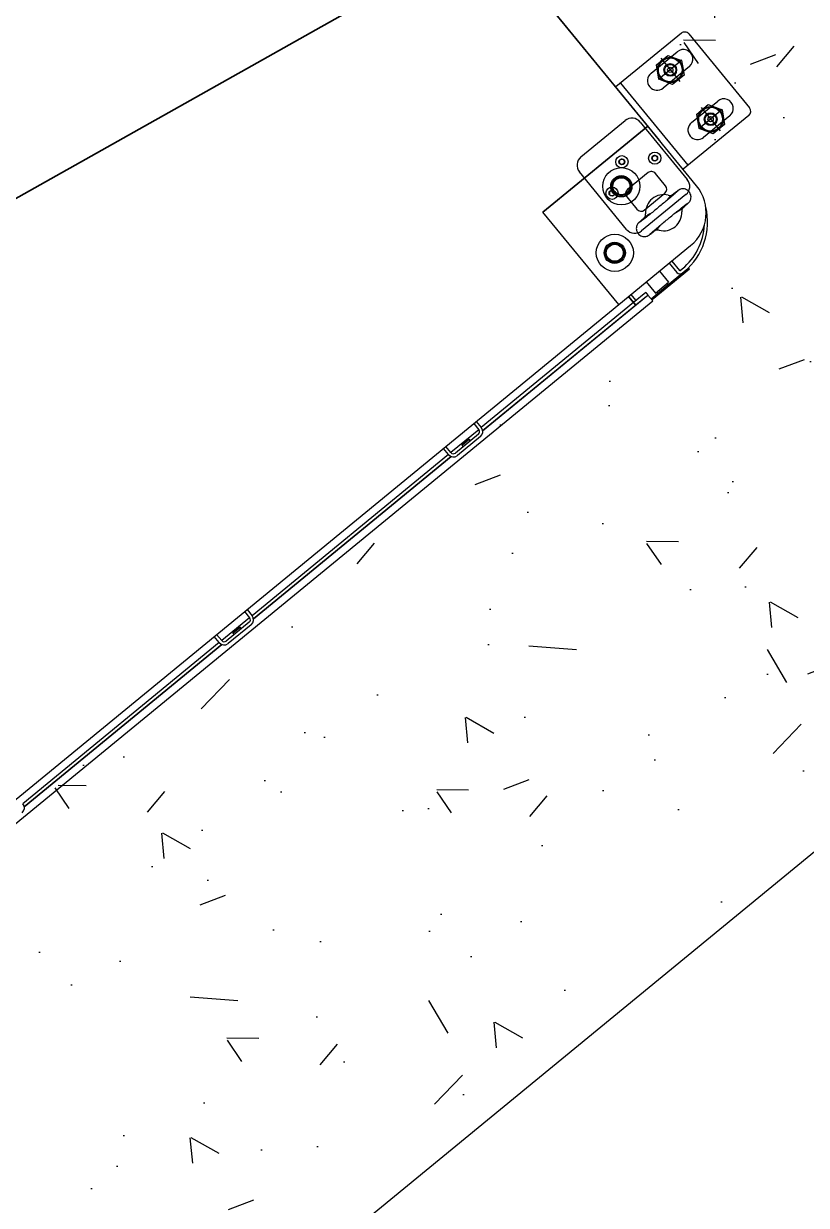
# Model space of a CAD drawing. Header units: metres. Extents: x 214070 to 217049, y 6350584 to 6351315.
# Drawn here: x 214373.668 to 214374.405, y 6351031.701 to 6351032.813 of the extents above; entities that cross this region are included whole.
import ezdxf
from ezdxf.lldxf.tags import DXFTag

# ---------------------------------------------------------------- set-up
doc = ezdxf.new("R2010")
doc.units = ezdxf.units.M
doc.layers.add('FireSS', color=7, linetype='Fire Supression System CABLE', lineweight=25)
doc.layers.add('GG31-E-PLN-001_DC Cable Route Layout Plan_RevA$0$OTHER', color=7, linetype='Continuous', lineweight=30)
doc.styles.add('ISOCP', font='isocp.shx')
tags = doc.linetypes.add('Fire Supression System CABLE', pattern='A,1,-0.5,["FSS",ISOCP,S=0.3,R=0,X=-0.35,Y=-0.15],-0.7', length=2.2).pattern_tags.tags
tags[6] = DXFTag(74, 10)

# ---------------------------------------------------------------- blocks, each defined once
blk = doc.blocks.new('GG31-E-PLN-001_DC Cable Route Layout Plan_RevA$0$SCC')
at = {"layer": 'GG31-E-PLN-001_DC Cable Route Layout Plan_RevA$0$OTHER'}
h = blk.add_hatch(dxfattribs=at)
h.set_pattern_fill('AR-CONC', scale=0.04, angle=-50.64965685767609)
h.set_pattern_definition([(359.3503431423239, (-93.68585742210435, 2.138606351598763), (0.1625044853675563, -0.2377736155121508), [0.03000000000000001, -0.3300000000000001]), (304.3503431423239, (-93.68585742210435, 2.138606351598763), (0.1974723732192054, 0.2336917884477435), [0.024, -0.264]), (49.80178760232391, (-93.67231538160321, 2.118791884155217), (0.3599768556166048, -0.004081828330440906), [0.02549607679999997, -0.2804568447999996]), (355.5345431423239, (-93.62399475095023, 2.189331196887824), (0.2194809325307915, -0.3720916966134502), [0.045, -0.4950000000000001]), (45.98597863232392, (-93.60570469170794, 2.15832355719274), (0.538360805782199, -0.0420433463009515), [0.0382441368, -0.4206855039999999]), (300.5345071323239, (-93.62399475095023, 2.189331196887824), (0.5383608054690231, -0.04204334623731437), [0.036, -0.3960000004]), (330.3503431423239, (-93.6140979957526, 2.145718650306267), (0.02685468915996592, -0.286745227804084), [0.03, -0.33]), (275.3503431423239, (-93.6140979957526, 2.145718650306267), (0.2860092564451406, 0.1086549373035012), [0.024, -0.264]), (20.80178788232391, (-93.61186010551317, 2.121823214415531), (0.312863943263877, -0.1780902886389786), [0.025496076, -0.2804568447999999]), (346.8503431423239, (-93.68585742210435, 2.138606351598763), (0.1060525488437223, 0.08066874043735836), [0, -0.2608, 0, -0.268, 0, -0.265]), (316.8503431423239, (-93.68585742210435, 2.138606351598763), (0.1887176179168756, 0.01866144388251249), [0, -0.1528, 0, -0.2548, 0, -0.101]), (276.8503431423238, (-93.74241562454112, 2.207583229861778), (0.128413779248645, -0.1708388708552017), [0, -0.1, 0, -0.312, 0, -0.414]), (266.8503431423239, (-93.7677780471672, 2.238514565416334), (0.1788739489210354, -0.1549982222265625), [0, -0.13, 0, -0.2072, 0, -0.294])])
h.paths.add_polyline_path([(1.884480484089116, 1.092581029941526), (0.04570484407684372, 3.335102857185064), (-1.655518611220876, 1.940169612916919), (0.1832570287913962, -0.3023522143266186)])
h.paths.add_polyline_path([(-0.02390656751489395, 2.631430880070581), (1.180808506974634, 1.162192441533263), (0.2528684403831347, 0.4013197627878649), (-0.9518466341063929, 1.870558201325182)], flags=16)
at = {"layer": 'GG31-E-PLN-001_DC Cable Route Layout Plan_RevA$0$OTHER', "color": 7}
for p, q in [((1.090368070862406, 1.252916340818548), (0.04733844058413172, 2.524967515232178)), ((1.101492289018378, 1.239822680569969), (0.5230026454428982, 1.945333252019396)), ((1.122112865163045, 1.340372147060351), (1.060482178631465, 1.289837519617818)), ((1.129149584850722, 1.339676032869972), (1.186215035745554, 1.270080527889112)), ((1.093516495433287, 1.302699243714928), (1.11826156360686, 1.322989181594346)), ((1.098629381994876, 1.310771163391141), (1.109344311552264, 1.319556964811317)), ((1.122579694217511, 1.314891190462542), (1.100611452923727, 1.296878136384681)), ((1.102589046753131, 1.316868783800437), (1.120602100369653, 1.29490054306929)), ((1.109344311552264, 1.319556964811317), (1.122310502407832, 1.314670464253274)), ((1.122310502407832, 1.314670464253274), (1.12456176512791, 1.300998163478588)), ((1.100880644733406, 1.297098862593949), (1.098629381994876, 1.310771163391141)), ((1.129674653774755, 1.309070080611678), (1.104929585601181, 1.288780142732259)), ((1.12456176512791, 1.300998163478588), (1.113846835570522, 1.292212362058411)), ((1.0648898943815, 1.293451665197495), (1.128295950937466, 1.216123326322372)), ((1.113846835570522, 1.292212362058411), (1.100880644733406, 1.297098862593949)), ((1.131560129363175, 1.256302240394355), (1.156305197536748, 1.276592178273773)), ((1.136673015943217, 1.264374160048063), (1.147387945500606, 1.27315996146824)), ((1.160623328147399, 1.268494187141969), (1.138655086853615, 1.250481133064108)), ((1.14063268068302, 1.270471780479864), (1.158645734299541, 1.248503539748718)), ((1.147387945500606, 1.27315996146824), (1.160354136337721, 1.268273460932701)), ((1.160354136337721, 1.268273460932701), (1.162605399057798, 1.254601160158015)), ((1.027462023046956, 1.223966743604116), (1.069219325679884, 1.258206013849449)), ((1.083292765036783, 1.256813785491194), (1.127677004627805, 1.202683948276357)), ((1.185518921719011, 1.263043808185228), (1.123656250564899, 1.212318962896167)), ((1.138924278663294, 1.250701859273376), (1.136673015943217, 1.264374160048063)), ((1.167718287723097, 1.262673077268599), (1.142973219549523, 1.24238313938918)), ((0.9917744384854856, 1.172073618454571), (1.090368070862406, 1.252916340818548)), ((1.090368070862406, 1.252916340818548), (0.9917744384854856, 1.172073618454571)), ((1.136337461868711, 1.196853295130145), (1.090368070862406, 1.252916340818548)), ((1.15189046950041, 1.245815358737838), (1.138924278663294, 1.250701859273376)), ((1.162605399057798, 1.254601160158015), (1.15189046950041, 1.245815358737838)), ((1.070454033846261, 1.155763466413502), (1.026069794255239, 1.209893303628339)), ((1.090660835973138, 1.209188041416974), (1.071328750967411, 1.1933365270427)), ((1.107208464152513, 1.196892676385199), (1.097697555660814, 1.208491927226595)), ((1.087180265120242, 1.17400444230704), (1.106512350125969, 1.189855956681314)), ((1.115714742640416, 1.190001014221163), (1.115075377487227, 1.189505457196828)), ((1.116297584333005, 1.190449887371882), (1.115714742640416, 1.190001014221163)), ((1.116214392370168, 1.18970650861414), (1.115771577388233, 1.189320587563283)), ((1.11661557259692, 1.190058184968962), (1.116214392370168, 1.18970650861414)), ((1.116825608736937, 1.190853588587506), (1.116297584333005, 1.190449887371882)), ((1.116975547428492, 1.190375818590151), (1.11661557259692, 1.190058184968962)), ((1.117301105260575, 1.191214065657506), (1.116825608736937, 1.190853588587506)), ((1.117294798330096, 1.190659636023347), (1.116975547428492, 1.190375818590151)), ((1.117573884833454, 1.190909903738039), (1.117294798330096, 1.190659636023347)), ((1.117727143036371, 1.19153383420331), (1.117301105260575, 1.191214065657506)), ((1.117813818739537, 1.191127254642394), (1.117573884833454, 1.190909903738039)), ((1.118107788585516, 1.191816116146555), (1.117727143036371, 1.19153383420331)), ((1.118015753504032, 1.191312386835539), (1.117813818739537, 1.191127254642394)), ((1.118180123151234, 1.191465260110966), (1.118015753504032, 1.191312386835539)), ((1.118448124092342, 1.192064833579155), (1.118107788585516, 1.191816116146555)), ((1.118306364156776, 1.191584756544849), (1.118180123151234, 1.191465260110966)), ((1.118392341492783, 1.191667952780406), (1.118306364156776, 1.191584756544849)), ((1.118433147819379, 1.191708529350668), (1.118392341492783, 1.191667952780406)), ((1.118435193716512, 1.19171061401827), (1.118433147819379, 1.191708529350668)), ((1.118754674659639, 1.192284810354875), (1.118448124092342, 1.192064833579155)), ((1.11903583836161, 1.192481892421379), (1.118754674659639, 1.192284810354875)), ((1.119303160066497, 1.192663481497165), (1.11903583836161, 1.192481892421379)), ((1.119570892774194, 1.192837558633947), (1.119303160066497, 1.192663481497165)), ((1.119861924601929, 1.193015173553889), (1.119570892774194, 1.192837558633947)), ((1.120217677510517, 1.193212527471259), (1.119861924601929, 1.193015173553889)), ((1.12069378256363, 1.193439987563421), (1.120217677510517, 1.193212527471259)), ((1.121332006730171, 1.193680554564962), (1.12069378256363, 1.193439987563421)), ((1.122108133811043, 1.193881385922232), (1.121332006730171, 1.193680554564962)), ((1.12298849333559, 1.193997605895565), (1.122108133811043, 1.193881385922232)), ((1.12395131334753, 1.193997390092512), (1.12298849333559, 1.193997605895565)), ((1.124960226224799, 1.193857569715765), (1.12395131334753, 1.193997390092512)), ((1.125966355153074, 1.19357128792947), (1.124960226224799, 1.193857569715765)), ((1.126945418626464, 1.193138129199892), (1.125966355153074, 1.19357128792947)), ((1.127876450942075, 1.192559729742571), (1.126945418626464, 1.193138129199892)), ((1.128733746054198, 1.191843888862878), (1.127876450942075, 1.192559729742571)), ((1.129377910949771, 1.19114674969558), (1.128733746054198, 1.191843888862878)), ((1.129926719328259, 1.19039191393237), (1.129377910949771, 1.19114674969558)), ((1.130462903183831, 1.189411548114368), (1.129926719328259, 1.19039191393237)), ((1.070632636940867, 1.186299807338816), (1.080143545432566, 1.17470055649742)), ((1.126284776574717, 1.18861050886859), (1.084527473941789, 1.154371238623257)), ((1.103039463981326, 1.178607410606361), (1.10194186861526, 1.17770368775398)), ((1.104112264071096, 1.179493270641949), (1.103039463981326, 1.178607410606361)), ((1.10515696486724, 1.180358346883146), (1.104112264071096, 1.179493270641949)), ((1.106170592270383, 1.181199998995778), (1.10515696486724, 1.180358346883146)), ((1.107150484980951, 1.182015852914176), (1.106170592270383, 1.181199998995778)), ((1.10809433562304, 1.182803834410515), (1.107150484980951, 1.182015852914176)), ((1.109000383289825, 1.183562326447212), (1.10809433562304, 1.182803834410515)), ((1.109867181905155, 1.184289978716054), (1.109000383289825, 1.183562326447212)), ((1.110693521004158, 1.184985642681545), (1.109867181905155, 1.184289978716054)), ((1.111478405808207, 1.185648354753931), (1.110693521004158, 1.184985642681545)), ((1.112221030245744, 1.186277313377003), (1.111478405808207, 1.185648354753931)), ((1.112805282356283, 1.187726707331652), (1.111851737974115, 1.186972806602434)), ((1.112920768605417, 1.18687187158184), (1.112221030245744, 1.186277313377003)), ((1.113621909089203, 1.18836949109762), (1.112805282356283, 1.187726707331652)), ((1.113577157199036, 1.187431521160803), (1.112920768605417, 1.18687187158184)), ((1.114190035460748, 1.187956008475973), (1.113577157199036, 1.187431521160803)), ((1.11437821566631, 1.188962032651641), (1.113621909089203, 1.18836949109762)), ((1.114759751732436, 1.188445502103244), (1.114190035460748, 1.187956008475973)), ((1.115075377487227, 1.189505457196828), (1.11437821566631, 1.188962032651641)), ((1.115286787072382, 1.188900281962155), (1.114759751732436, 1.188445502103244)), ((1.115771577388233, 1.189320587563283), (1.115286787072382, 1.188900281962155)), ((1.125377843744673, 1.178513995319561), (1.125801718646944, 1.178838848707025)), ((1.125801718646944, 1.178838848707025), (1.126184169334289, 1.179129990855794)), ((1.126135725271581, 1.178460048219036), (1.126634872045792, 1.178898600617537)), ((1.126184169334289, 1.179129990855794), (1.126525505002785, 1.17938784371813)), ((1.126525505002785, 1.17938784371813), (1.126826104103928, 1.179612909292378)), ((1.126634872045792, 1.178898600617537), (1.127081306842284, 1.179294084356065)), ((1.126826104103928, 1.179612909292378), (1.127086823452832, 1.179806082944466)), ((1.127081306842284, 1.179294084356065), (1.127478111905286, 1.179649028441732)), ((1.127086823452832, 1.179806082944466), (1.127308630639686, 1.179968398143014)), ((1.127308630639686, 1.179968398143014), (1.127491620024739, 1.180100318524935)), ((1.127478111905286, 1.179649028441732), (1.127829257973604, 1.179966802455092)), ((1.127491620024739, 1.180100318524935), (1.127634624802734, 1.180201529477565)), ((1.127634624802734, 1.180201529477565), (1.127734393242281, 1.18027051654833)), ((1.127734393242281, 1.18027051654833), (1.12775828589985, 1.180286698224635)), ((1.127829257973604, 1.179966802455092), (1.128139609366064, 1.180251642662186)), ((1.128139609366064, 1.180251642662186), (1.128415197790355, 1.180509026057107)), ((1.128415197790355, 1.180509026057107), (1.128663431179674, 1.180746076640626)), ((1.128663431179674, 1.180746076640626), (1.128893873463682, 1.18097272072409)), ((1.128893873463682, 1.18097272072409), (1.12911720493433, 1.18120146251569)), ((1.12911720493433, 1.18120146251569), (1.129348901467671, 1.181452820405876)), ((1.129348901467671, 1.181452820405876), (1.129613087104242, 1.181764582278857)), ((1.129613087104242, 1.181764582278857), (1.129930522660753, 1.182189336621905)), ((1.129930522660753, 1.182189336621905), (1.130291714738993, 1.182770370276016)), ((1.130291714738993, 1.182770370276016), (1.130640073407389, 1.183494023190122)), ((1.130849825856483, 1.188385513017476), (1.130462903183831, 1.189411548114368)), ((1.130640073407389, 1.183494023190122), (1.130925184019005, 1.184335850658026)), ((1.131084847821142, 1.187340561214094), (1.130849825856483, 1.188385513017476)), ((1.130925184019005, 1.184335850658026), (1.131111839041606, 1.185280704784994)), ((1.131170457189669, 1.18629767205213), (1.131084847821142, 1.187340561214094)), ((1.131111839041606, 1.185280704784994), (1.131170457189669, 1.18629767205213)), ((1.063106252117866, 1.085079237211619), (0.9917744384854856, 1.172073618454571)), ((1.063106252117866, 1.085079237211619), (0.9917744384854856, 1.172073618454571)), ((1.088039983262761, 1.167420333132975), (1.087249135884061, 1.166745053469232)), ((1.088961361370641, 1.168203639507676), (1.088039983262761, 1.167420333132975)), ((1.089570340777842, 1.167704698502744), (1.088850777018064, 1.167135471854022)), ((1.090331960056667, 1.168309172520156), (1.089570340777842, 1.167704698502744)), ((1.091134880948037, 1.168948409156021), (1.090331960056667, 1.168309172520156)), ((1.091978163354392, 1.169621777652794), (1.091134880948037, 1.168948409156021)), ((1.092860674136452, 1.170328496381087), (1.091978163354392, 1.169621777652794)), ((1.093781055887291, 1.171067607762611), (1.092860674136452, 1.170328496381087)), ((1.094737710774742, 1.17183796566144), (1.093781055887291, 1.171067607762611)), ((1.095728720528023, 1.172638169926875), (1.094737710774742, 1.17183796566144)), ((1.096751609407469, 1.173466372226571), (1.095728720528023, 1.172638169926875)), ((1.097803542567205, 1.174320439523761), (1.096751609407469, 1.173466372226571)), ((1.098881361362244, 1.175197982989998), (1.097803542567205, 1.174320439523761)), ((1.099981569406776, 1.176096347100437), (1.098881361362244, 1.175197982989998)), ((1.100967711035265, 1.1769038455935), (1.099981569406776, 1.176096347100437)), ((1.10194186861526, 1.17770368775398), (1.100967711035265, 1.1769038455935)), ((1.110818677846755, 1.16687558041524), (1.111918883278657, 1.167773971213137)), ((1.111918883278657, 1.167773971213137), (1.112996742597341, 1.168651575419519)), ((1.112996742597341, 1.168651575419519), (1.114048759417, 1.169505737509542)), ((1.114048759417, 1.169505737509542), (1.115071773615383, 1.170334067518739)), ((1.115071773615383, 1.170334067518739), (1.11606294824145, 1.171134430571285)), ((1.11606294824145, 1.171134430571285), (1.117019806041369, 1.171904977243821)), ((1.117019806041369, 1.171904977243821), (1.117940423019853, 1.172644302616523)), ((1.117940423019853, 1.172644302616523), (1.118823198445578, 1.173351258213908)), ((1.118823198445578, 1.173351258213908), (1.119666775576433, 1.17402488711572)), ((1.119666775576433, 1.17402488711572), (1.120470018429341, 1.1746644052855)), ((1.120470018429341, 1.1746644052855), (1.121231986168111, 1.175269181397693)), ((1.121231986168111, 1.175269181397693), (1.121951924166065, 1.175838730111547)), ((1.121850891212667, 1.174778105463553), (1.122781348956426, 1.175569148299967)), ((1.121951924166065, 1.175838730111547), (1.122629245577199, 1.176372697825879)), ((1.122629245577199, 1.176372697825879), (1.123263662537442, 1.176870969995239)), ((1.122781348956426, 1.175569148299967), (1.123571719196255, 1.176244053665978)), ((1.123263662537442, 1.176870969995239), (1.12385540520945, 1.177333851979653)), ((1.123571719196255, 1.176244053665978), (1.124300951253413, 1.17686961017741)), ((1.12385540520945, 1.177333851979653), (1.124404838243332, 1.177761756854029)), ((1.124300951253413, 1.17686961017741), (1.12497038244176, 1.177446752915192)), ((1.124404838243332, 1.177761756854029), (1.124912277853825, 1.178155061290291)), ((1.124912277853825, 1.178155061290291), (1.125377843744673, 1.178513995319561)), ((1.12497038244176, 1.177446752915192), (1.125581502979809, 1.17797655949811)), ((1.125581502979809, 1.17797655949811), (1.126135725271581, 1.178460048219036)), ((1.079702557458121, 1.157717592190719), (1.079641618323005, 1.156700541393305)), ((1.079641618323005, 1.156700541393305), (1.079724948667415, 1.155657404424836)), ((1.079891406868062, 1.158661935146007), (1.079702557458121, 1.157717592190719)), ((1.08017826906042, 1.159502471005733), (1.079891406868062, 1.158661935146007)), ((1.080527619153496, 1.160224095201602), (1.08017826906042, 1.159502471005733)), ((1.08088865848872, 1.160802408336836), (1.080527619153496, 1.160224095201602)), ((1.081204851713661, 1.161224221386219), (1.08088865848872, 1.160802408336836)), ((1.081467888016951, 1.161534019882588), (1.081204851713661, 1.161224221386219)), ((1.081698936453606, 1.161784364459921), (1.081467888016951, 1.161534019882588)), ((1.081922050004551, 1.16201269929978), (1.081698936453606, 1.161784364459921)), ((1.082152551175914, 1.162239277441084), (1.081922050004551, 1.16201269929978)), ((1.082401016367758, 1.162476456594779), (1.082152551175914, 1.162239277441084)), ((1.082676938387591, 1.162734076489814), (1.082401016367758, 1.162476456594779)), ((1.082987690891518, 1.163019220676317), (1.082676938387591, 1.162734076489814)), ((1.083339284700171, 1.163337343150531), (1.082987690891518, 1.163019220676317)), ((1.083076373796647, 1.162710217075985), (1.083052832719602, 1.162694283748713)), ((1.083175294243955, 1.162778582972289), (1.083076373796647, 1.162710217075985)), ((1.083317583180346, 1.162879248063523), (1.083175294243955, 1.162778582972289)), ((1.083499932502551, 1.163010666766809), (1.083317583180346, 1.162879248063523)), ((1.083736563338555, 1.163692660004574), (1.083339284700171, 1.163337343150531)), ((1.083721146508426, 1.16317250830256), (1.083499932502551, 1.163010666766809)), ((1.083981301093446, 1.163365225043916), (1.083721146508426, 1.16317250830256)), ((1.084183489567696, 1.164088532922626), (1.083736563338555, 1.163692660004574)), ((1.084281354080014, 1.16358984474615), (1.083981301093446, 1.163365225043916)), ((1.084683136158321, 1.164527481901906), (1.084183489567696, 1.164088532922626)), ((1.084622165441242, 1.163847266267902), (1.084281354080014, 1.16358984474615)), ((1.085004109640217, 1.164137989127554), (1.084622165441242, 1.163847266267902)), ((1.085237862661378, 1.16501137065668), (1.084683136158321, 1.164527481901906)), ((1.085427493417228, 1.164462433865914), (1.085004109640217, 1.164137989127554)), ((1.08584948549008, 1.16554157520933), (1.085237862661378, 1.16501137065668)), ((1.085892583435208, 1.164820970021125), (1.085427493417228, 1.164462433865914)), ((1.086519414315372, 1.166119111310624), (1.08584948549008, 1.16554157520933)), ((1.086399560837243, 1.165213886357387), (1.085892583435208, 1.164820970021125)), ((1.086948546712069, 1.165641414154369), (1.086399560837243, 1.165213886357387)), ((1.087249135884061, 1.166745053469232), (1.086519414315372, 1.166119111310624)), ((1.087539855815614, 1.16610392892547), (1.086948546712069, 1.165641414154369)), ((1.08817385490316, 1.166601845584659), (1.087539855815614, 1.16610392892547)), ((1.088850777018064, 1.167135471854022), (1.08817385490316, 1.166601845584659)), ((1.097889967437175, 1.156108582579069), (1.098589174524797, 1.156702694436223)), ((1.098589174524797, 1.156702694436223), (1.099331216668973, 1.157331166118248)), ((1.099331216668973, 1.157331166118248), (1.100115465905557, 1.157993348997207)), ((1.100115465905557, 1.157993348997207), (1.100941118877614, 1.158688444081502)), ((1.100941118877614, 1.158688444081502), (1.101807179938709, 1.159415487370905)), ((1.101807179938709, 1.159415487370905), (1.102712441338597, 1.160173332894533)), ((1.102712441338597, 1.160173332894533), (1.103655459697293, 1.160960632931284)), ((1.103655459697293, 1.160960632931284), (1.104634479666394, 1.161775775415258)), ((1.104634479666394, 1.161775775415258), (1.105647197267889, 1.162616689318762)), ((1.105647197267889, 1.162616689318762), (1.106690958828882, 1.163481007431883)), ((1.106690958828882, 1.163481007431883), (1.10776279505134, 1.16436609384662)), ((1.10776279505134, 1.16436609384662), (1.108859410984962, 1.165269035622158)), ((1.108859410984962, 1.165269035622158), (1.109844541548043, 1.166077899377729)), ((1.109844540827867, 1.166077898787214), (1.110818677846755, 1.16687558041524)), ((1.079724948667415, 1.155657404424836), (1.079957730824199, 1.154611996886183)), ((1.079957730824199, 1.154611996886183), (1.080342486395063, 1.153585191184911)), ((1.080342486395063, 1.153585191184911), (1.080876620958936, 1.1526037509828)), ((1.080876620958936, 1.1526037509828), (1.081434340913361, 1.151834994685135)), ((1.081434340913361, 1.151834994685135), (1.082067427861544, 1.151148528122082)), ((1.082067427861544, 1.151148528122082), (1.082924200362891, 1.150430410460273)), ((1.082924200362891, 1.150430410460273), (1.083855020663241, 1.149849866577124)), ((1.083855020663241, 1.149849866577124), (1.084834140632003, 1.149414714789512)), ((1.084834140632003, 1.149414714789512), (1.085840502875202, 1.149126606194674)), ((1.085840502875202, 1.149126606194674), (1.086849608011601, 1.14898513099222)), ((1.086849608011601, 1.14898513099222), (1.087812943531055, 1.14898341400922)), ((1.087812943531055, 1.14898341400922), (1.08869441038089, 1.149098448026252)), ((1.08869441038089, 1.149098448026252), (1.089472255137187, 1.149298623998576)), ((1.089472255137187, 1.149298623998576), (1.090112419356936, 1.14953913688985)), ((1.090112419356936, 1.14953913688985), (1.090590622378738, 1.149767155197088)), ((1.090590622378738, 1.149767155197088), (1.090947678861033, 1.149965018258351)), ((1.090947678861033, 1.149965018258351), (1.09123928911697, 1.150142876602141)), ((1.09123928911697, 1.150142876602141), (1.091507246429783, 1.150317033802781)), ((1.091507246429783, 1.150317033802781), (1.091774675975095, 1.150498651460935)), ((1.091774675975095, 1.150498651460935), (1.092055869580149, 1.150695722028421)), ((1.092055869580149, 1.150695722028421), (1.092362399827103, 1.150915658958091)), ((1.092362399827103, 1.150915658958091), (1.092702696309399, 1.151164327041667)), ((1.092377040584126, 1.15127111212298), (1.092379207257212, 1.151273319758832)), ((1.092379207257212, 1.151273319758832), (1.092420244753121, 1.15131411967617)), ((1.092420244753121, 1.15131411967617), (1.09250634393101, 1.15139742436059)), ((1.09250634393101, 1.15139742436059), (1.092632667923395, 1.151516989969368)), ((1.092632667923395, 1.151516989969368), (1.092797109126397, 1.151669921390695)), ((1.092702696309399, 1.151164327041667), (1.093083312566351, 1.151446569798932)), ((1.092797109126397, 1.151669921390695), (1.092999115594322, 1.151855111549695)), ((1.092999115594322, 1.151855111549695), (1.09323911645786, 1.152072515926214)), ((1.093083312566351, 1.151446569798932), (1.093509357077222, 1.151766328661996)), ((1.09323911645786, 1.152072515926214), (1.093518246983266, 1.152322816613329)), ((1.093509357077222, 1.151766328661996), (1.093984918485191, 1.152126842637789)), ((1.093518246983266, 1.152322816613329), (1.093837488705169, 1.152606620271857)), ((1.093837488705169, 1.152606620271857), (1.094197388136759, 1.152924182809534)), ((1.093984918485191, 1.152126842637789), (1.094513084093199, 1.152530641908063)), ((1.094197388136759, 1.152924182809534), (1.094598427094349, 1.153275731812627)), ((1.094513084093199, 1.152530641908063), (1.095096150419104, 1.152979680279966)), ((1.094598427094349, 1.153275731812627), (1.095041033110066, 1.153661468535123)), ((1.095041033110066, 1.153661468535123), (1.095525552875158, 1.154081538596002)), ((1.095096150419104, 1.152979680279966), (1.095735827679105, 1.153475473572692)), ((1.095525552875158, 1.154081538596002), (1.096052262930947, 1.154536038035531)), ((1.095735827679105, 1.153475473572692), (1.096433390982504, 1.154019207520096)), ((1.096052262930947, 1.154536038035531), (1.096621604706596, 1.155025211380978)), ((1.096433390982504, 1.154019207520096), (1.097190183782999, 1.154612128449666)), ((1.096621604706596, 1.155025211380978), (1.09723405702604, 1.155549336870356)), ((1.097190183782999, 1.154612128449666), (1.098007386355361, 1.155255365900671)), ((1.09723405702604, 1.155549336870356), (1.097889967437175, 1.156108582579069)), ((1.098007386355361, 1.155255365900671), (1.098960514609193, 1.156008938368796)), ((1.063106252117866, 1.085079237211619), (1.130768548917731, 1.140559536931065)), ((1.110663180396548, 1.124073961887337), (1.117954876895778, 1.115181202922436)), ((1.112983030942919, 1.125976143895697), (1.120274727442149, 1.117083384930796)), ((1.129631296624344, 1.11828945403159), (1.094446902432449, 1.089439698295581)), ((1.10138378037159, 1.116465235625441), (1.109943598006738, 1.106025909877186)), ((1.109348121813921, 1.103597863467644), (1.122880581173893, 1.114693923411533)), ((1.120978399479244, 1.117013773575311), (1.122911607547712, 1.118598924658429)), ((1.122880581173893, 1.114693923411533), (1.124813789242361, 1.116279074494652)), ((1.124813788208959, 1.11627907575496), (1.128680205786245, 1.119449379102226)), ((1.128680205786245, 1.119449379102226), (1.129631296624344, 1.11828945403159)), ((1.089011245564627, 1.106320266095217), (1.097571063199775, 1.095880940346962)), ((1.093495811594351, 1.090599623366217), (1.109348120780519, 1.103597864727952)), ((1.097571063199775, 1.095880940346962), (1.109943598006738, 1.106025909877186)), ((1.108397030975823, 1.104757788538279), (1.109348121813921, 1.103597863467644)), ((0.9349776183033622, 0.9664405655940485), (1.090642540095005, 1.094079397340323)), ((0.9349776183033622, 0.9664405655940485), (1.090642540095005, 1.094079397340323)), ((1.076824076811031, 1.087274980356049), (1.072385652863001, 1.092687964064029)), ((1.072385652863001, 1.092687964064029), (1.079043288803499, 1.084568488479553)), ((1.079143927357403, 1.089177162364408), (1.074705503409373, 1.094590146072389)), ((1.088740358381902, 1.096399247526607), (1.077141107090396, 1.086888338665837)), ((1.08909597306409, 1.092811276001417), (1.079043288803499, 1.084568488479553)), ((1.088740358381902, 1.096399247526607), (1.090642540095005, 1.094079397340323)), ((1.090642540095005, 1.094079397340323), (1.095080964043035, 1.088666413632343)), ((1.102566377904398, 1.096097334143812), (1.101615287066299, 1.097257259214448)), ((0.322570858132095, 0.4552399081885348), (1.095080964043035, 1.088666413632343)), ((0.3323534502802081, 0.4858920031941736), (1.063106252117866, 1.085079237211619)), ((1.077141107090396, 1.086888338665837), (0.9336970387388943, 0.9692701039692286)), ((1.079043288803499, 1.084568488479553), (0.9349776183033622, 0.9664405655940485)), ((1.079043288803499, 1.084568488479553), (1.077141107090396, 1.086888338665837)), ((0.9313771881925224, 0.967367921960868), (0.9050855529880337, 0.9458098627425429)), ((0.9266217339651268, 0.9731675473590604), (0.9313771881925224, 0.967367921960868)), ((0.9289415845114988, 0.9750697293674211), (0.9336970387388943, 0.9692701039692286)), ((0.9309595200794298, 0.9631458903567394), (0.9093075852475083, 0.9453921945646195)), ((0.9328617017740797, 0.9608260401929609), (0.9112097669421582, 0.9430723444008411)), ((0.9156516595184172, 0.9529218110444972), (0.9223328277380363, 0.9584000941184065)), ((0.915679503832763, 0.9532032796047636), (0.9220513592223405, 0.958427938883303)), ((0.9220513576489235, 0.9584279261139734), (0.9223328264598756, 0.958400080988989)), ((0.9234741367732786, 0.9570081839976341), (0.9223328277380363, 0.9584000941184065)), ((0.9027657031618386, 0.9439076813246983), (0.898010248934443, 0.9497073067228907)), ((0.9050855529880337, 0.9458098627425429), (0.9003300987606382, 0.9516094881407353)), ((0.9167929685536595, 0.9515299009237248), (0.9156516595184172, 0.9529218110444972)), ((0.9156795166628724, 0.9532032786457316), (0.915651672643782, 0.9529218097253782)), ((0.9027657031618386, 0.9439076813246983), (0.7179509732149603, 0.7923672061269684)), ((0.7192166429699762, 0.789525442321434), (0.905304396833027, 0.9421097447576647)), ((0.7192166429699762, 0.789525442321434), (0.905304396833027, 0.9421097447576647)), ((0.905304396833027, 0.9421097447576647), (0.7192166429699762, 0.789525442321434)), ((0.7156311226685892, 0.7904650241186086), (0.6893394874641006, 0.7689069649002835)), ((0.7108756684411928, 0.7962646495168011), (0.7156311226685892, 0.7904650241186086)), ((0.7131955189875647, 0.7981668315251609), (0.7179509732149603, 0.7923672061269684)), ((0.7152134545554958, 0.7862429925144792), (0.6935615197235743, 0.7684892967223593)), ((0.7171156362501456, 0.7839231423507007), (0.6954637014182241, 0.7661694465585809)), ((0.6999055939944832, 0.776018913202237), (0.7065867622141022, 0.7814971962761463)), ((0.6999334383088298, 0.7763003817625034), (0.7063052936984073, 0.7815250410410428)), ((0.7063052921249904, 0.7815250282717132), (0.7065867609359415, 0.7814971831467288)), ((0.7077280712493446, 0.7801052861553739), (0.7065867622141022, 0.7814971962761463)), ((0.6870196376379045, 0.7670047834824381), (0.682264183410509, 0.7728044088806305)), ((0.6893394874641006, 0.7689069649002835), (0.6845840332367041, 0.774706590298476)), ((0.7010469030297255, 0.7746270030814646), (0.6999055939944832, 0.776018913202237)), ((0.6999334511389383, 0.7763003808034723), (0.699905607119848, 0.776018911883118)), ((0.6870196376379045, 0.7670047834824381), (0.5022049076910262, 0.6154643082847091)), ((0.503485487255495, 0.6126347699095289), (0.6895434214996419, 0.7651946214850502)), ((0.503485487255495, 0.6126347699095289), (0.6895434214996419, 0.7651946214850502)), ((0.6895434214996419, 0.7651946214850502), (0.503485487255495, 0.6126347699095289))]:
    blk.add_line(p, q, dxfattribs=at)
blk.add_lwpolyline([(0.04570484407684372, 3.335102857185064), (1.884480484089116, 1.092581029941526), (0.1832570287913962, -0.3023522143266186), (-1.655518611220876, 1.940169612916919)], close=True, dxfattribs=at)
for centre, radius in [((1.111595573570619, 1.305884663423611), 0.012), ((1.111595573570619, 1.305884663423611), 0.012), ((1.111595573570619, 1.305884663423611), 0.0112), ((1.111595573570619, 1.305884663423611), 0.01119999999999982), ((1.111595573570619, 1.305884663423611), 0.006000000000000002), ((1.111595573570619, 1.305884663423611), 0.006), ((1.111595573570619, 1.305884663423611), 0.005200000000000001), ((1.111595573570619, 1.305884663423611), 0.005199999999999818), ((1.11159557460402, 1.305884662163303), 0.0025), ((1.149639207500507, 1.259487660103038), 0.012), ((1.149639207500507, 1.259487660103038), 0.012), ((1.149639207500507, 1.259487660103038), 0.0112), ((1.149639207500507, 1.259487660103038), 0.01119999999999982), ((1.149639207500507, 1.259487660103038), 0.006000000000000002), ((1.149639207500507, 1.259487660103038), 0.006), ((1.149639207500507, 1.259487660103038), 0.005200000000000001), ((1.149639207500507, 1.259487660103038), 0.005199999999999818), ((1.149639208533909, 1.25948765884273), 0.0025), ((1.066094370192447, 1.21943444384985), 0.00575), ((1.096978767602617, 1.222774200700819), 0.00575), ((1.096978767602617, 1.222774200700819), 0.00275), ((1.096978767602617, 1.222774200700819), 0.0026000422128), ((1.096978767602617, 1.222774200700819), 0.0025), ((1.0655911805615, 1.196391075004323), 0.0175), ((1.066094370192447, 1.21943444384985), 0.00275), ((1.066094370192447, 1.21943444384985), 0.0026000422128), ((1.066094370192447, 1.21943444384985), 0.0025), ((1.0655911805615, 1.196391075004323), 0.01), ((1.0655911805615, 1.196391075004323), 0.009000000000000001), ((1.0655911805615, 1.196391075004323), 0.0085), ((1.0655911805615, 1.196391075004323), 0.008), ((1.056768031280427, 1.189803051203878), 0.00575), ((1.056768031280427, 1.189803051203878), 0.00275), ((1.056768031280427, 1.189803051203878), 0.0026000422128), ((1.056768031280427, 1.189803051203878), 0.0025), ((1.059395764323711, 1.133764268558289), 0.0175), ((1.059395764323711, 1.133764268558289), 0.01), ((1.059395764323711, 1.133764268558289), 0.009000000000000001), ((1.059395764323711, 1.133764268558289), 0.0085), ((1.059395764323711, 1.133764268558289), 0.008)]:
    blk.add_circle(centre, radius, dxfattribs=at)
for centre, radius, start, end in [((1.125283167993611, 1.336505730113219), 0.005, 39.35034314232389, 129.3503431423239), ((1.123968108690807, 1.316029631103012), 0.009000000000000001, 309.3503431423239, 129.3503431423239), ((1.099223040517233, 1.295739693223593), 0.009000000000000001, 129.3503431423239, 309.3503431423239), ((1.162011742620696, 1.269632627782439), 0.009000000000000001, 309.3503431423239, 129.3503431423239), ((1.182348618888444, 1.26691022513236), 0.005, 309.3503431423239, 39.35034314232389), ((1.075559931322563, 1.25047317997769), 0.01, 39.35034314232389, 129.3503431423239), ((1.137266674447122, 1.24934268990302), 0.009000000000000001, 129.3503431423239, 309.3503431423239), ((1.097239230403539, 1.23633534747849), 0.0055, 26.85590863475658, 39.35034314232389), ((1.033802628689635, 1.216233909732357), 0.01, 129.3503431423239, 219.3503431423239), ((1.096978767602617, 1.222774200700819), 0.0025, 294.3503347217384, 234.3503430874318), ((1.066094370192447, 1.21943444384985), 0.0025, 294.3503347217384, 234.3503430874318), ((1.093831138803703, 1.205321624469843), 0.005, 39.35034314232389, 129.3503431423239), ((1.119944170913585, 1.196343342762853), 0.01, 309.3503431423239, 39.35034314232389), ((1.056768031280427, 1.189803051203878), 0.0025, 294.3503347217384, 234.3503430874318), ((1.074499053797977, 1.189470110095568), 0.005, 129.3503431423239, 219.3503431423239), ((1.103342047295403, 1.193722373628447), 0.005, 309.3503431423239, 39.35034314232389), ((1.105406126291654, 1.171490872485615), 0.04, 309.3503431423239, 39.35034314232389), ((1.105406126291654, 1.171490872485615), 0.017, 75.5293851206601, 183.1712998112195), ((1.084009962289676, 1.177870859254172), 0.005, 219.3503431423239, 309.3503431423239), ((1.105406126291654, 1.171490872485615), 0.017, 255.5293824802728, 3.171303804374939), ((1.086770155312472, 1.162676077815224), 0.06, 309.3503431423239, 13.72714546621322), ((1.086770155312472, 1.162676077815224), 0.057, 309.3503431423239, 357.2855692763046), ((1.078186868280657, 1.16210407251752), 0.01, 219.3503431423239, 309.3503431423239), ((1.120661369199878, 1.117400415265522), 0.0035, 219.3503431423239, 309.3503431423239), ((1.120661369199878, 1.117400415265522), 0.0005, 219.3503431423239, 309.3503431423239), ((1.079530569115131, 1.089494192699135), 0.0035, 219.3503431423239, 227.4552592729143), ((1.079530569115131, 1.089494192699135), 0.0005, 219.3503431423239, 309.3503431423239), ((0.9290573383663272, 0.9654657405430234), 0.003, 309.3503431423239, 39.35034314232389), ((0.9290573383663272, 0.9654657405430234), 0.006, 309.3503431423239, 39.35034314232389), ((0.9074054035344057, 0.9477120447509035), 0.003, 219.3503431423239, 309.3503431423239), ((0.9074054035344057, 0.9477120447509035), 0.006, 219.3503431423239, 309.3503431423239), ((0.7133112728423932, 0.7885628427007632), 0.003, 309.3503431423239, 39.35034314232389), ((0.7133112728423932, 0.7885628427007632), 0.006, 309.3503431423239, 39.35034314232389), ((0.6916593380104716, 0.7708091469086433), 0.003, 219.3503431423239, 309.3503431423239), ((0.6916593380104716, 0.7708091469086433), 0.006, 219.3503431423239, 309.3503431423239), ((0.49756520731846, 0.6116599448585038), 0.006, 309.3503431423239, 39.35034314232389)]:
    blk.add_arc(centre, radius, start, end, dxfattribs=at)
for points, knots in [([(1.078914557848916, 1.267151277407892), (1.078923863374749, 1.267170722504933), (1.078947038128623, 1.26722411545432), (1.078962614195041, 1.267299272304507), (1.078937488357327, 1.267329915107401)], [0, 0, 0, 0, 0.3523281746, 1, 1, 1, 1]), ([(1.111851730703401, 1.186972815469605), (1.111172129373353, 1.186434337047633), (1.10992027617538, 1.185217803884659), (1.10888612241019, 1.183817940638359), (1.10841706990098, 1.183088707529548)], [0, 0, 0, 0, 0.5000043324, 1, 1, 1, 1]), ([(1.109654247427289, 1.187951536303952), (1.110234475597835, 1.18780182750578), (1.111443225257225, 1.187670102072064), (1.112639693052698, 1.187871214388022), (1.113212407232516, 1.188044683190371)], [0, 0, 0, 0, 0.5003429110000001, 1, 1, 1, 1]), ([(1.087643355637565, 1.167078794510939), (1.087925773743226, 1.167606491625373), (1.088357585132284, 1.168740536028921), (1.088465292062656, 1.169951886201717), (1.088432165539625, 1.170550303935438)], [0, 0, 0, 0, 0.4996597463, 1, 1, 1, 1]), ([(1.093442270093838, 1.170810364199711), (1.092635428597887, 1.170493299589734), (1.091060389282426, 1.169753541298661), (1.089622432150146, 1.168764470533638), (1.088961353767762, 1.168203648779946)], [0, 0, 0, 0, 0.4999960776, 1, 1, 1, 1]), ([(1.117369990631881, 1.172171384060658), (1.118176830189231, 1.172488448097253), (1.119751867215475, 1.17322820624255), (1.121189821134886, 1.174217275050612), (1.121850898815546, 1.174778096191284)], [0, 0, 0, 0, 0.4999960772, 1, 1, 1, 1]), ([(1.123169050139882, 1.175903242465007), (1.12288658223231, 1.175375507676535), (1.122454698058329, 1.174241372843168), (1.122346956864919, 1.173029913167921), (1.122380086749398, 1.172431444332339)], [0, 0, 0, 0, 0.4996614154, 1, 1, 1, 1]), ([(1.098960521879907, 1.156008929501626), (1.099640123930132, 1.156547408514112), (1.100891978383922, 1.15776394308317), (1.101926132352586, 1.15916380755014), (1.102395185286715, 1.159893041609554)], [0, 0, 0, 0, 0.5000043322, 1, 1, 1, 1]), ([(1.101158002460823, 1.155030209016622), (1.100577761627223, 1.155179921507735), (1.099368987159886, 1.155311658101868), (1.098172499417029, 1.155110517235587), (1.097599775893375, 1.15493704073404)], [0, 0, 0, 0, 0.5003442954, 1, 1, 1, 1])]:
    blk.add_open_spline(points, degree=3, knots=knots, dxfattribs=at)
blk = doc.blocks.new('GG31-E-PLN-001_DC Cable Route Layout Plan_RevA')
at = {"layer": 'GG31-E-PLN-001_DC Cable Route Layout Plan_RevA$0$OTHER', "color": 8}
blk.add_blockref('GG31-E-PLN-001_DC Cable Route Layout Plan_RevA$0$SCC', (229060.5356727778, 6321985.953791623), dxfattribs=at)

msp = doc.modelspace()

# ---------------------------------------------------------------- block references
msp.add_blockref('GG31-E-PLN-001_DC Cable Route Layout Plan_RevA', (-14687.37069500599, 29045.50982125732))

# ---------------------------------------------------------------- next in the draw order: linework, layer by layer
at = {"layer": 'FireSS', "lineweight": 35, "ltscale": 7, "flags": 128}
msp.add_lwpolyline([(214373.3554894948, 6351032.477207613), (214376.7609255433, 6351034.390992437), (214382.0970223417, 6351028.115803678), (214380.9128038826, 6351027.121338051)], dxfattribs=at)

doc.saveas('drawing.dxf')
